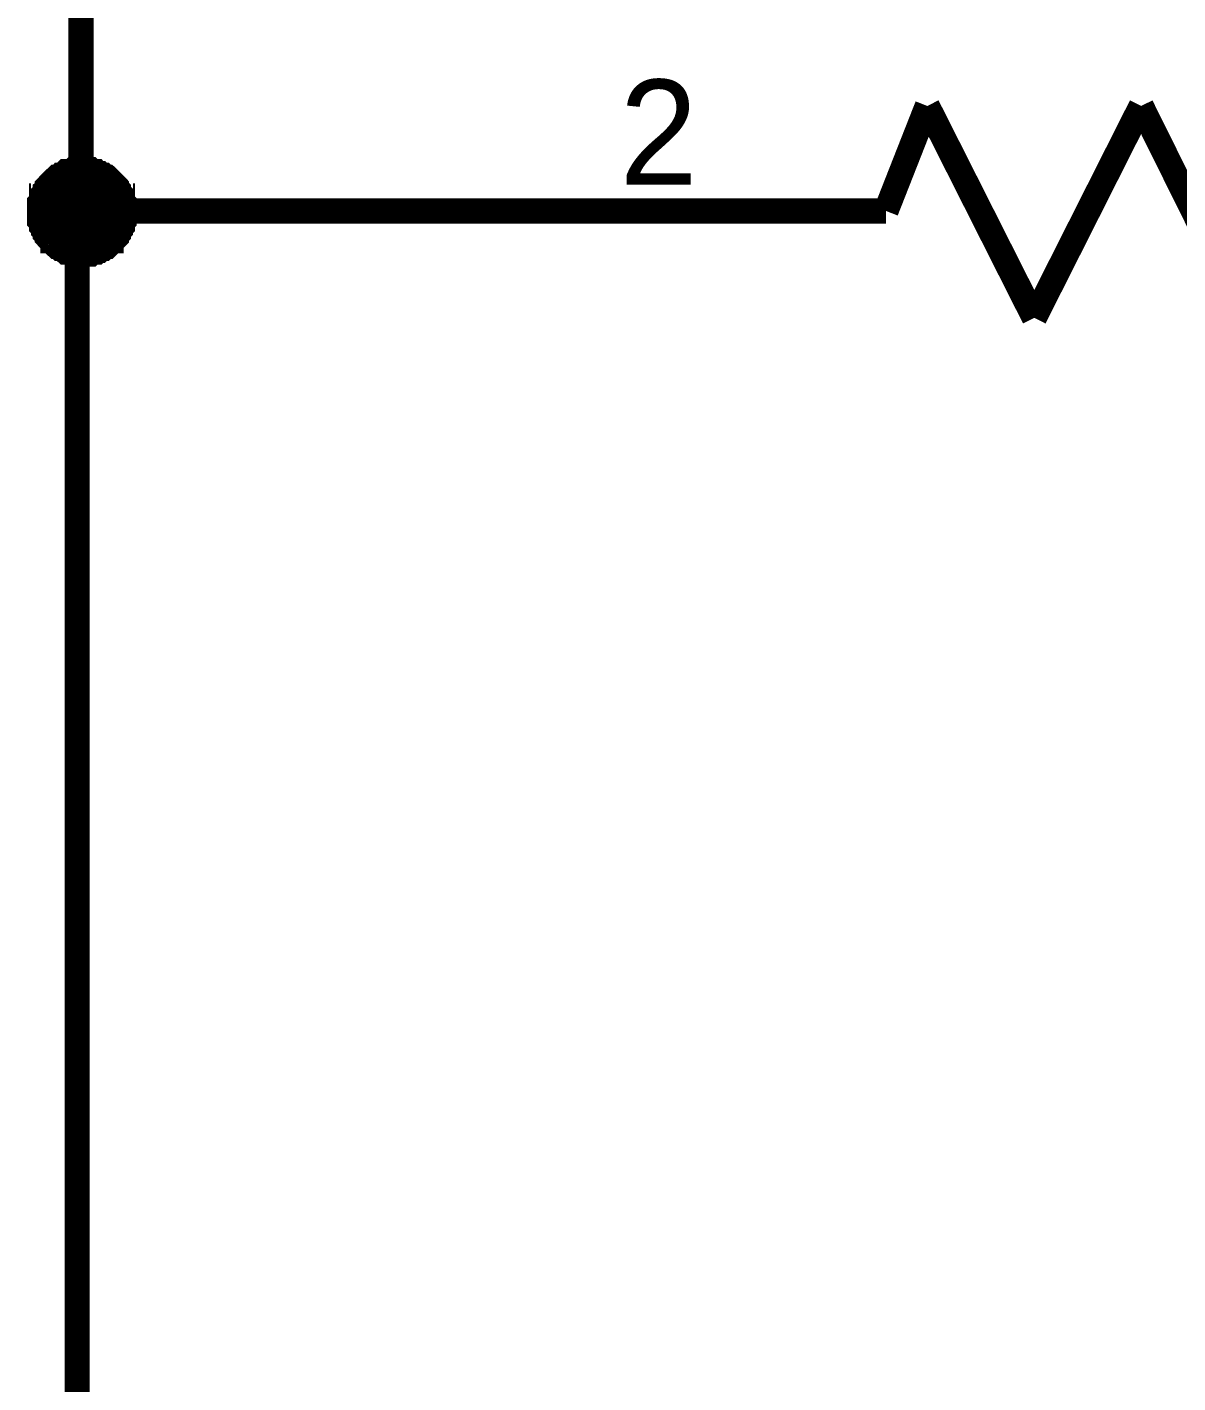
# Model space of a CAD drawing. Header units: millimetres. Extents: x 0 to 800, y 0 to 567.
# Drawn here: x 214.41 to 228.15, y 56.11 to 72.3 of the extents above; entities that cross this region are included whole.
import ezdxf

# ---------------------------------------------------------------- set-up
doc = ezdxf.new("R2010")
doc.units = ezdxf.units.MM
doc.layers.add('Sheet', color=255, linetype='Continuous')

msp = doc.modelspace()

# ---------------------------------------------------------------- linework, layer by layer
at = {"layer": 'Sheet'}
for points, const_width in [([(215.055, 70.108), (215.055, 119.878), (215.055, 119.945), (223.522, 119.945), (223.522, 124.403)], 0.3), ([(225.157, 71.362), (224.664, 70.108)], 0.3), ([(226.434, 68.831), (225.157, 71.362)], 0.3), ([(227.71, 71.362), (226.434, 68.831)], 0.3), ([(228.965, 68.831), (227.71, 71.362)], 0.3), ([(214.562, 70.108), (214.562, 70.131), (214.562, 70.153), (214.562, 70.175), (214.562, 70.198), (214.584, 70.22), (214.584, 70.243), (214.584, 70.287), (214.607, 70.287), (214.607, 70.31), (214.629, 70.332), (214.629, 70.355), (214.652, 70.377), (214.652, 70.399), (214.674, 70.422), (214.696, 70.444), (214.719, 70.467), (214.719, 70.467), (214.741, 70.489), (214.764, 70.511), (214.786, 70.511), (214.808, 70.534), (214.831, 70.534), (214.853, 70.556), (214.853, 70.556), (214.876, 70.579), (214.92, 70.579), (214.943, 70.579), (214.965, 70.601), (214.988, 70.601), (215.01, 70.601), (215.032, 70.601), (215.055, 70.601)], 0.3), ([(214.562, 70.108), (214.562, 70.131), (214.562, 70.153), (214.562, 70.175), (214.562, 70.198), (214.584, 70.22), (214.584, 70.243), (214.584, 70.287), (214.607, 70.287), (214.607, 70.31), (214.629, 70.332), (214.629, 70.355), (214.652, 70.377), (214.652, 70.399), (214.674, 70.422), (214.696, 70.444), (214.719, 70.467), (214.719, 70.467), (214.741, 70.489), (214.764, 70.511), (214.786, 70.511), (214.808, 70.534), (214.831, 70.534), (214.853, 70.556), (214.853, 70.556), (214.876, 70.579), (214.92, 70.579), (214.943, 70.579), (214.965, 70.601), (214.988, 70.601), (215.01, 70.601), (215.032, 70.601), (215.055, 70.601)], 0.3), ([(214.562, 70.108), (214.562, 70.131), (214.562, 70.153), (214.562, 70.175), (214.562, 70.198), (214.584, 70.22), (214.584, 70.243), (214.584, 70.287), (214.607, 70.287), (214.607, 70.31), (214.629, 70.332), (214.629, 70.355), (214.652, 70.377), (214.652, 70.399), (214.674, 70.422), (214.696, 70.444), (214.719, 70.467), (214.719, 70.467), (214.741, 70.489), (214.764, 70.511), (214.786, 70.511), (214.808, 70.534), (214.831, 70.534), (214.853, 70.556), (214.853, 70.556), (214.876, 70.579), (214.92, 70.579), (214.943, 70.579), (214.965, 70.601), (214.988, 70.601), (215.01, 70.601), (215.032, 70.601), (215.055, 70.601)], 0.3), ([(214.562, 70.108), (214.562, 70.131), (214.562, 70.153), (214.562, 70.175), (214.562, 70.198), (214.584, 70.22), (214.584, 70.243), (214.584, 70.287), (214.607, 70.287), (214.607, 70.31), (214.629, 70.332), (214.629, 70.355), (214.652, 70.377), (214.652, 70.399), (214.674, 70.422), (214.696, 70.444), (214.719, 70.467), (214.719, 70.467), (214.741, 70.489), (214.764, 70.511), (214.786, 70.511), (214.808, 70.534), (214.831, 70.534), (214.853, 70.556), (214.853, 70.556), (214.876, 70.579), (214.92, 70.579), (214.943, 70.579), (214.965, 70.601), (214.988, 70.601), (215.01, 70.601), (215.032, 70.601), (215.055, 70.601)], 0.3), ([(214.562, 70.108), (214.562, 70.131), (214.562, 70.153), (214.562, 70.175), (214.562, 70.198), (214.584, 70.22), (214.584, 70.243), (214.584, 70.287), (214.607, 70.287), (214.607, 70.31), (214.629, 70.332), (214.629, 70.355), (214.652, 70.377), (214.652, 70.399), (214.674, 70.422), (214.696, 70.444), (214.719, 70.467), (214.719, 70.467), (214.741, 70.489), (214.764, 70.511), (214.786, 70.511), (214.808, 70.534), (214.831, 70.534), (214.853, 70.556), (214.853, 70.556), (214.876, 70.579), (214.92, 70.579), (214.943, 70.579), (214.965, 70.601), (214.988, 70.601), (215.01, 70.601), (215.032, 70.601), (215.055, 70.601)], 0.0991), ([(214.562, 70.108), (214.562, 70.131), (214.562, 70.153), (214.562, 70.175), (214.562, 70.198), (214.584, 70.22), (214.584, 70.243), (214.584, 70.287), (214.607, 70.287), (214.607, 70.31), (214.629, 70.332), (214.629, 70.355), (214.652, 70.377), (214.652, 70.399), (214.674, 70.422), (214.696, 70.444), (214.719, 70.467), (214.719, 70.467), (214.741, 70.489), (214.764, 70.511), (214.786, 70.511), (214.808, 70.534), (214.831, 70.534), (214.853, 70.556), (214.853, 70.556), (214.876, 70.579), (214.92, 70.579), (214.943, 70.579), (214.965, 70.601), (214.988, 70.601), (215.01, 70.601), (215.032, 70.601), (215.055, 70.601)], 0.0991), ([(214.562, 70.108), (214.562, 70.131), (214.562, 70.153), (214.562, 70.175), (214.562, 70.198), (214.584, 70.22), (214.584, 70.243), (214.584, 70.287), (214.607, 70.287), (214.607, 70.31), (214.629, 70.332), (214.629, 70.355), (214.652, 70.377), (214.652, 70.399), (214.674, 70.422), (214.696, 70.444), (214.719, 70.467), (214.719, 70.467), (214.741, 70.489), (214.764, 70.511), (214.786, 70.511), (214.808, 70.534), (214.831, 70.534), (214.853, 70.556), (214.853, 70.556), (214.876, 70.579), (214.92, 70.579), (214.943, 70.579), (214.965, 70.601), (214.988, 70.601), (215.01, 70.601), (215.032, 70.601), (215.055, 70.601)], 0.0991), ([(214.562, 70.108), (214.562, 70.131), (214.562, 70.153), (214.562, 70.175), (214.562, 70.198), (214.584, 70.22), (214.584, 70.243), (214.584, 70.287), (214.607, 70.287), (214.607, 70.31), (214.629, 70.332), (214.629, 70.355), (214.652, 70.377), (214.652, 70.399), (214.674, 70.422), (214.696, 70.444), (214.719, 70.467), (214.719, 70.467), (214.741, 70.489), (214.764, 70.511), (214.786, 70.511), (214.808, 70.534), (214.831, 70.534), (214.853, 70.556), (214.853, 70.556), (214.876, 70.579), (214.92, 70.579), (214.943, 70.579), (214.965, 70.601), (214.988, 70.601), (215.01, 70.601), (215.032, 70.601), (215.055, 70.601)], 0.0991), ([(215.055, 70.601), (215.055, 70.601)], 0.3), ([(215.055, 70.601), (215.077, 70.601), (215.1, 70.601), (215.144, 70.601), (215.167, 70.601), (215.189, 70.579), (215.212, 70.579), (215.234, 70.579), (215.256, 70.556), (215.279, 70.556), (215.301, 70.534), (215.324, 70.534), (215.346, 70.511), (215.368, 70.511), (215.391, 70.489), (215.413, 70.467), (215.413, 70.467), (215.436, 70.444), (215.458, 70.422), (215.48, 70.399), (215.48, 70.377), (215.503, 70.355), (215.503, 70.332), (215.525, 70.31), (215.525, 70.287), (215.548, 70.287), (215.548, 70.243), (215.548, 70.22), (215.57, 70.198), (215.57, 70.175), (215.57, 70.153), (215.57, 70.131), (215.57, 70.108)], 0.3), ([(215.055, 70.601), (215.055, 70.601)], 0.3), ([(215.055, 70.601), (215.077, 70.601), (215.1, 70.601), (215.144, 70.601), (215.167, 70.601), (215.189, 70.579), (215.212, 70.579), (215.234, 70.579), (215.256, 70.556), (215.279, 70.556), (215.301, 70.534), (215.324, 70.534), (215.346, 70.511), (215.368, 70.511), (215.391, 70.489), (215.413, 70.467), (215.413, 70.467), (215.436, 70.444), (215.458, 70.422), (215.48, 70.399), (215.48, 70.377), (215.503, 70.355), (215.503, 70.332), (215.525, 70.31), (215.525, 70.287), (215.548, 70.287), (215.548, 70.243), (215.548, 70.22), (215.57, 70.198), (215.57, 70.175), (215.57, 70.153), (215.57, 70.131), (215.57, 70.108)], 0.3), ([(215.055, 70.601), (215.055, 70.601)], 0.3), ([(215.055, 70.601), (215.077, 70.601), (215.1, 70.601), (215.144, 70.601), (215.167, 70.601), (215.189, 70.579), (215.212, 70.579), (215.234, 70.579), (215.256, 70.556), (215.279, 70.556), (215.301, 70.534), (215.324, 70.534), (215.346, 70.511), (215.368, 70.511), (215.391, 70.489), (215.413, 70.467), (215.413, 70.467), (215.436, 70.444), (215.458, 70.422), (215.48, 70.399), (215.48, 70.377), (215.503, 70.355), (215.503, 70.332), (215.525, 70.31), (215.525, 70.287), (215.548, 70.287), (215.548, 70.243), (215.548, 70.22), (215.57, 70.198), (215.57, 70.175), (215.57, 70.153), (215.57, 70.131), (215.57, 70.108)], 0.3), ([(215.055, 70.601), (215.055, 70.601)], 0.3), ([(215.055, 70.601), (215.077, 70.601), (215.1, 70.601), (215.144, 70.601), (215.167, 70.601), (215.189, 70.579), (215.212, 70.579), (215.234, 70.579), (215.256, 70.556), (215.279, 70.556), (215.301, 70.534), (215.324, 70.534), (215.346, 70.511), (215.368, 70.511), (215.391, 70.489), (215.413, 70.467), (215.413, 70.467), (215.436, 70.444), (215.458, 70.422), (215.48, 70.399), (215.48, 70.377), (215.503, 70.355), (215.503, 70.332), (215.525, 70.31), (215.525, 70.287), (215.548, 70.287), (215.548, 70.243), (215.548, 70.22), (215.57, 70.198), (215.57, 70.175), (215.57, 70.153), (215.57, 70.131), (215.57, 70.108)], 0.3), ([(215.055, 70.601), (215.055, 70.601)], 0.0991), ([(215.055, 70.601), (215.077, 70.601), (215.1, 70.601), (215.144, 70.601), (215.167, 70.601), (215.189, 70.579), (215.212, 70.579), (215.234, 70.579), (215.256, 70.556), (215.279, 70.556), (215.301, 70.534), (215.324, 70.534), (215.346, 70.511), (215.368, 70.511), (215.391, 70.489), (215.413, 70.467), (215.413, 70.467), (215.436, 70.444), (215.458, 70.422), (215.48, 70.399), (215.48, 70.377), (215.503, 70.355), (215.503, 70.332), (215.525, 70.31), (215.525, 70.287), (215.548, 70.287), (215.548, 70.243), (215.548, 70.22), (215.57, 70.198), (215.57, 70.175), (215.57, 70.153), (215.57, 70.131), (215.57, 70.108)], 0.0991), ([(215.055, 70.601), (215.055, 70.601)], 0.0991), ([(215.055, 70.601), (215.077, 70.601), (215.1, 70.601), (215.144, 70.601), (215.167, 70.601), (215.189, 70.579), (215.212, 70.579), (215.234, 70.579), (215.256, 70.556), (215.279, 70.556), (215.301, 70.534), (215.324, 70.534), (215.346, 70.511), (215.368, 70.511), (215.391, 70.489), (215.413, 70.467), (215.413, 70.467), (215.436, 70.444), (215.458, 70.422), (215.48, 70.399), (215.48, 70.377), (215.503, 70.355), (215.503, 70.332), (215.525, 70.31), (215.525, 70.287), (215.548, 70.287), (215.548, 70.243), (215.548, 70.22), (215.57, 70.198), (215.57, 70.175), (215.57, 70.153), (215.57, 70.131), (215.57, 70.108)], 0.0991), ([(215.055, 70.601), (215.055, 70.601)], 0.0991), ([(215.055, 70.601), (215.077, 70.601), (215.1, 70.601), (215.144, 70.601), (215.167, 70.601), (215.189, 70.579), (215.212, 70.579), (215.234, 70.579), (215.256, 70.556), (215.279, 70.556), (215.301, 70.534), (215.324, 70.534), (215.346, 70.511), (215.368, 70.511), (215.391, 70.489), (215.413, 70.467), (215.413, 70.467), (215.436, 70.444), (215.458, 70.422), (215.48, 70.399), (215.48, 70.377), (215.503, 70.355), (215.503, 70.332), (215.525, 70.31), (215.525, 70.287), (215.548, 70.287), (215.548, 70.243), (215.548, 70.22), (215.57, 70.198), (215.57, 70.175), (215.57, 70.153), (215.57, 70.131), (215.57, 70.108)], 0.0991), ([(215.055, 70.601), (215.055, 70.601)], 0.0991), ([(215.055, 70.601), (215.077, 70.601), (215.1, 70.601), (215.144, 70.601), (215.167, 70.601), (215.189, 70.579), (215.212, 70.579), (215.234, 70.579), (215.256, 70.556), (215.279, 70.556), (215.301, 70.534), (215.324, 70.534), (215.346, 70.511), (215.368, 70.511), (215.391, 70.489), (215.413, 70.467), (215.413, 70.467), (215.436, 70.444), (215.458, 70.422), (215.48, 70.399), (215.48, 70.377), (215.503, 70.355), (215.503, 70.332), (215.525, 70.31), (215.525, 70.287), (215.548, 70.287), (215.548, 70.243), (215.548, 70.22), (215.57, 70.198), (215.57, 70.175), (215.57, 70.153), (215.57, 70.131), (215.57, 70.108)], 0.0991), ([(215.055, 69.593), (215.032, 69.593), (215.01, 69.593), (214.988, 69.593), (214.965, 69.593), (214.943, 69.615), (214.92, 69.615), (214.876, 69.615), (214.853, 69.638), (214.853, 69.638), (214.831, 69.66), (214.808, 69.66), (214.786, 69.683), (214.764, 69.683), (214.741, 69.705), (214.719, 69.727), (214.719, 69.75), (214.696, 69.75), (214.674, 69.772), (214.652, 69.795), (214.652, 69.817), (214.629, 69.839), (214.629, 69.862), (214.607, 69.884), (214.607, 69.907), (214.584, 69.929), (214.584, 69.951), (214.584, 69.974), (214.562, 69.996), (214.562, 70.019), (214.562, 70.063), (214.562, 70.086), (214.562, 70.108)], 0.3), ([(214.562, 70.108), (214.562, 70.108)], 0.3), ([(215.055, 69.593), (215.032, 69.593), (215.01, 69.593), (214.988, 69.593), (214.965, 69.593), (214.943, 69.615), (214.92, 69.615), (214.876, 69.615), (214.853, 69.638), (214.853, 69.638), (214.831, 69.66), (214.808, 69.66), (214.786, 69.683), (214.764, 69.683), (214.741, 69.705), (214.719, 69.727), (214.719, 69.75), (214.696, 69.75), (214.674, 69.772), (214.652, 69.795), (214.652, 69.817), (214.629, 69.839), (214.629, 69.862), (214.607, 69.884), (214.607, 69.907), (214.584, 69.929), (214.584, 69.951), (214.584, 69.974), (214.562, 69.996), (214.562, 70.019), (214.562, 70.063), (214.562, 70.086), (214.562, 70.108)], 0.3), ([(214.562, 70.108), (214.562, 70.108)], 0.3), ([(215.055, 69.593), (215.032, 69.593), (215.01, 69.593), (214.988, 69.593), (214.965, 69.593), (214.943, 69.615), (214.92, 69.615), (214.876, 69.615), (214.853, 69.638), (214.853, 69.638), (214.831, 69.66), (214.808, 69.66), (214.786, 69.683), (214.764, 69.683), (214.741, 69.705), (214.719, 69.727), (214.719, 69.75), (214.696, 69.75), (214.674, 69.772), (214.652, 69.795), (214.652, 69.817), (214.629, 69.839), (214.629, 69.862), (214.607, 69.884), (214.607, 69.907), (214.584, 69.929), (214.584, 69.951), (214.584, 69.974), (214.562, 69.996), (214.562, 70.019), (214.562, 70.063), (214.562, 70.086), (214.562, 70.108)], 0.3), ([(214.562, 70.108), (214.562, 70.108)], 0.3), ([(215.055, 69.593), (215.032, 69.593), (215.01, 69.593), (214.988, 69.593), (214.965, 69.593), (214.943, 69.615), (214.92, 69.615), (214.876, 69.615), (214.853, 69.638), (214.853, 69.638), (214.831, 69.66), (214.808, 69.66), (214.786, 69.683), (214.764, 69.683), (214.741, 69.705), (214.719, 69.727), (214.719, 69.75), (214.696, 69.75), (214.674, 69.772), (214.652, 69.795), (214.652, 69.817), (214.629, 69.839), (214.629, 69.862), (214.607, 69.884), (214.607, 69.907), (214.584, 69.929), (214.584, 69.951), (214.584, 69.974), (214.562, 69.996), (214.562, 70.019), (214.562, 70.063), (214.562, 70.086), (214.562, 70.108)], 0.3), ([(214.562, 70.108), (214.562, 70.108)], 0.3), ([(215.055, 69.593), (215.032, 69.593), (215.01, 69.593), (214.988, 69.593), (214.965, 69.593), (214.943, 69.615), (214.92, 69.615), (214.876, 69.615), (214.853, 69.638), (214.853, 69.638), (214.831, 69.66), (214.808, 69.66), (214.786, 69.683), (214.764, 69.683), (214.741, 69.705), (214.719, 69.727), (214.719, 69.75), (214.696, 69.75), (214.674, 69.772), (214.652, 69.795), (214.652, 69.817), (214.629, 69.839), (214.629, 69.862), (214.607, 69.884), (214.607, 69.907), (214.584, 69.929), (214.584, 69.951), (214.584, 69.974), (214.562, 69.996), (214.562, 70.019), (214.562, 70.063), (214.562, 70.086), (214.562, 70.108)], 0.0991), ([(214.562, 70.108), (214.562, 70.108)], 0.0991), ([(215.055, 69.593), (215.032, 69.593), (215.01, 69.593), (214.988, 69.593), (214.965, 69.593), (214.943, 69.615), (214.92, 69.615), (214.876, 69.615), (214.853, 69.638), (214.853, 69.638), (214.831, 69.66), (214.808, 69.66), (214.786, 69.683), (214.764, 69.683), (214.741, 69.705), (214.719, 69.727), (214.719, 69.75), (214.696, 69.75), (214.674, 69.772), (214.652, 69.795), (214.652, 69.817), (214.629, 69.839), (214.629, 69.862), (214.607, 69.884), (214.607, 69.907), (214.584, 69.929), (214.584, 69.951), (214.584, 69.974), (214.562, 69.996), (214.562, 70.019), (214.562, 70.063), (214.562, 70.086), (214.562, 70.108)], 0.0991), ([(214.562, 70.108), (214.562, 70.108)], 0.0991), ([(215.055, 69.593), (215.032, 69.593), (215.01, 69.593), (214.988, 69.593), (214.965, 69.593), (214.943, 69.615), (214.92, 69.615), (214.876, 69.615), (214.853, 69.638), (214.853, 69.638), (214.831, 69.66), (214.808, 69.66), (214.786, 69.683), (214.764, 69.683), (214.741, 69.705), (214.719, 69.727), (214.719, 69.75), (214.696, 69.75), (214.674, 69.772), (214.652, 69.795), (214.652, 69.817), (214.629, 69.839), (214.629, 69.862), (214.607, 69.884), (214.607, 69.907), (214.584, 69.929), (214.584, 69.951), (214.584, 69.974), (214.562, 69.996), (214.562, 70.019), (214.562, 70.063), (214.562, 70.086), (214.562, 70.108)], 0.0991), ([(214.562, 70.108), (214.562, 70.108)], 0.0991), ([(215.055, 69.593), (215.032, 69.593), (215.01, 69.593), (214.988, 69.593), (214.965, 69.593), (214.943, 69.615), (214.92, 69.615), (214.876, 69.615), (214.853, 69.638), (214.853, 69.638), (214.831, 69.66), (214.808, 69.66), (214.786, 69.683), (214.764, 69.683), (214.741, 69.705), (214.719, 69.727), (214.719, 69.75), (214.696, 69.75), (214.674, 69.772), (214.652, 69.795), (214.652, 69.817), (214.629, 69.839), (214.629, 69.862), (214.607, 69.884), (214.607, 69.907), (214.584, 69.929), (214.584, 69.951), (214.584, 69.974), (214.562, 69.996), (214.562, 70.019), (214.562, 70.063), (214.562, 70.086), (214.562, 70.108)], 0.0991), ([(214.562, 70.108), (214.562, 70.108)], 0.0991), ([(220.475, 52.055), (215.01, 52.055), (215.01, 70.108), (215.055, 70.108), (219.58, 70.108)], 0.3), ([(215.57, 70.108), (215.57, 70.086), (215.57, 70.063), (215.57, 70.019), (215.57, 69.996), (215.548, 69.974), (215.548, 69.951), (215.548, 69.929), (215.525, 69.907), (215.525, 69.884), (215.503, 69.862), (215.503, 69.839), (215.48, 69.817), (215.48, 69.795), (215.458, 69.772), (215.436, 69.75), (215.413, 69.75), (215.413, 69.727), (215.391, 69.705), (215.368, 69.683), (215.346, 69.683), (215.324, 69.66), (215.301, 69.66), (215.279, 69.638), (215.256, 69.638), (215.234, 69.615), (215.212, 69.615), (215.189, 69.615), (215.167, 69.593), (215.144, 69.593), (215.1, 69.593), (215.077, 69.593), (215.055, 69.593)], 0.3), ([(215.57, 70.108), (215.57, 70.086), (215.57, 70.063), (215.57, 70.019), (215.57, 69.996), (215.548, 69.974), (215.548, 69.951), (215.548, 69.929), (215.525, 69.907), (215.525, 69.884), (215.503, 69.862), (215.503, 69.839), (215.48, 69.817), (215.48, 69.795), (215.458, 69.772), (215.436, 69.75), (215.413, 69.75), (215.413, 69.727), (215.391, 69.705), (215.368, 69.683), (215.346, 69.683), (215.324, 69.66), (215.301, 69.66), (215.279, 69.638), (215.256, 69.638), (215.234, 69.615), (215.212, 69.615), (215.189, 69.615), (215.167, 69.593), (215.144, 69.593), (215.1, 69.593), (215.077, 69.593), (215.055, 69.593)], 0.3), ([(215.57, 70.108), (215.57, 70.086), (215.57, 70.063), (215.57, 70.019), (215.57, 69.996), (215.548, 69.974), (215.548, 69.951), (215.548, 69.929), (215.525, 69.907), (215.525, 69.884), (215.503, 69.862), (215.503, 69.839), (215.48, 69.817), (215.48, 69.795), (215.458, 69.772), (215.436, 69.75), (215.413, 69.75), (215.413, 69.727), (215.391, 69.705), (215.368, 69.683), (215.346, 69.683), (215.324, 69.66), (215.301, 69.66), (215.279, 69.638), (215.256, 69.638), (215.234, 69.615), (215.212, 69.615), (215.189, 69.615), (215.167, 69.593), (215.144, 69.593), (215.1, 69.593), (215.077, 69.593), (215.055, 69.593)], 0.3), ([(215.57, 70.108), (215.57, 70.086), (215.57, 70.063), (215.57, 70.019), (215.57, 69.996), (215.548, 69.974), (215.548, 69.951), (215.548, 69.929), (215.525, 69.907), (215.525, 69.884), (215.503, 69.862), (215.503, 69.839), (215.48, 69.817), (215.48, 69.795), (215.458, 69.772), (215.436, 69.75), (215.413, 69.75), (215.413, 69.727), (215.391, 69.705), (215.368, 69.683), (215.346, 69.683), (215.324, 69.66), (215.301, 69.66), (215.279, 69.638), (215.256, 69.638), (215.234, 69.615), (215.212, 69.615), (215.189, 69.615), (215.167, 69.593), (215.144, 69.593), (215.1, 69.593), (215.077, 69.593), (215.055, 69.593)], 0.3), ([(215.57, 70.108), (215.57, 70.086), (215.57, 70.063), (215.57, 70.019), (215.57, 69.996), (215.548, 69.974), (215.548, 69.951), (215.548, 69.929), (215.525, 69.907), (215.525, 69.884), (215.503, 69.862), (215.503, 69.839), (215.48, 69.817), (215.48, 69.795), (215.458, 69.772), (215.436, 69.75), (215.413, 69.75), (215.413, 69.727), (215.391, 69.705), (215.368, 69.683), (215.346, 69.683), (215.324, 69.66), (215.301, 69.66), (215.279, 69.638), (215.256, 69.638), (215.234, 69.615), (215.212, 69.615), (215.189, 69.615), (215.167, 69.593), (215.144, 69.593), (215.1, 69.593), (215.077, 69.593), (215.055, 69.593)], 0.0991), ([(215.57, 70.108), (215.57, 70.086), (215.57, 70.063), (215.57, 70.019), (215.57, 69.996), (215.548, 69.974), (215.548, 69.951), (215.548, 69.929), (215.525, 69.907), (215.525, 69.884), (215.503, 69.862), (215.503, 69.839), (215.48, 69.817), (215.48, 69.795), (215.458, 69.772), (215.436, 69.75), (215.413, 69.75), (215.413, 69.727), (215.391, 69.705), (215.368, 69.683), (215.346, 69.683), (215.324, 69.66), (215.301, 69.66), (215.279, 69.638), (215.256, 69.638), (215.234, 69.615), (215.212, 69.615), (215.189, 69.615), (215.167, 69.593), (215.144, 69.593), (215.1, 69.593), (215.077, 69.593), (215.055, 69.593)], 0.0991), ([(215.57, 70.108), (215.57, 70.086), (215.57, 70.063), (215.57, 70.019), (215.57, 69.996), (215.548, 69.974), (215.548, 69.951), (215.548, 69.929), (215.525, 69.907), (215.525, 69.884), (215.503, 69.862), (215.503, 69.839), (215.48, 69.817), (215.48, 69.795), (215.458, 69.772), (215.436, 69.75), (215.413, 69.75), (215.413, 69.727), (215.391, 69.705), (215.368, 69.683), (215.346, 69.683), (215.324, 69.66), (215.301, 69.66), (215.279, 69.638), (215.256, 69.638), (215.234, 69.615), (215.212, 69.615), (215.189, 69.615), (215.167, 69.593), (215.144, 69.593), (215.1, 69.593), (215.077, 69.593), (215.055, 69.593)], 0.0991), ([(215.57, 70.108), (215.57, 70.086), (215.57, 70.063), (215.57, 70.019), (215.57, 69.996), (215.548, 69.974), (215.548, 69.951), (215.548, 69.929), (215.525, 69.907), (215.525, 69.884), (215.503, 69.862), (215.503, 69.839), (215.48, 69.817), (215.48, 69.795), (215.458, 69.772), (215.436, 69.75), (215.413, 69.75), (215.413, 69.727), (215.391, 69.705), (215.368, 69.683), (215.346, 69.683), (215.324, 69.66), (215.301, 69.66), (215.279, 69.638), (215.256, 69.638), (215.234, 69.615), (215.212, 69.615), (215.189, 69.615), (215.167, 69.593), (215.144, 69.593), (215.1, 69.593), (215.077, 69.593), (215.055, 69.593)], 0.0991), ([(215.57, 70.108), (215.57, 70.108), (215.57, 70.108), (215.57, 70.108), (215.57, 70.108), (215.57, 70.108), (215.57, 70.108), (215.57, 70.108), (215.57, 70.108), (215.57, 70.108), (215.57, 70.108), (215.57, 70.108), (215.57, 70.108), (215.57, 70.108), (215.57, 70.108), (215.57, 70.108), (215.57, 70.108), (215.57, 70.108), (215.57, 70.108), (215.57, 70.108), (215.57, 70.108), (215.57, 70.108), (215.57, 70.108), (215.57, 70.108), (215.57, 70.108), (215.57, 70.108), (215.57, 70.108), (215.57, 70.108), (215.57, 70.108), (215.57, 70.108), (215.57, 70.108), (215.57, 70.108), (215.57, 70.108)], 0.3), ([(215.57, 70.108), (215.57, 70.108)], 0.3), ([(215.57, 70.108), (215.57, 70.108), (215.57, 70.108), (215.57, 70.108), (215.57, 70.108), (215.57, 70.108), (215.57, 70.108), (215.57, 70.108), (215.57, 70.108), (215.57, 70.108), (215.57, 70.108), (215.57, 70.108), (215.57, 70.108), (215.57, 70.108), (215.57, 70.108), (215.57, 70.108), (215.57, 70.108), (215.57, 70.108), (215.57, 70.108), (215.57, 70.108), (215.57, 70.108), (215.57, 70.108), (215.57, 70.108), (215.57, 70.108), (215.57, 70.108), (215.57, 70.108), (215.57, 70.108), (215.57, 70.108), (215.57, 70.108), (215.57, 70.108), (215.57, 70.108), (215.57, 70.108), (215.57, 70.108)], 0.3), ([(215.57, 70.108), (215.57, 70.108)], 0.3), ([(215.57, 70.108), (215.57, 70.108), (215.57, 70.108), (215.57, 70.108), (215.57, 70.108), (215.57, 70.108), (215.57, 70.108), (215.57, 70.108), (215.57, 70.108), (215.57, 70.108), (215.57, 70.108), (215.57, 70.108), (215.57, 70.108), (215.57, 70.108), (215.57, 70.108), (215.57, 70.108), (215.57, 70.108), (215.57, 70.108), (215.57, 70.108), (215.57, 70.108), (215.57, 70.108), (215.57, 70.108), (215.57, 70.108), (215.57, 70.108), (215.57, 70.108), (215.57, 70.108), (215.57, 70.108), (215.57, 70.108), (215.57, 70.108), (215.57, 70.108), (215.57, 70.108), (215.57, 70.108), (215.57, 70.108)], 0.3), ([(215.57, 70.108), (215.57, 70.108)], 0.3), ([(215.57, 70.108), (215.57, 70.108), (215.57, 70.108), (215.57, 70.108), (215.57, 70.108), (215.57, 70.108), (215.57, 70.108), (215.57, 70.108), (215.57, 70.108), (215.57, 70.108), (215.57, 70.108), (215.57, 70.108), (215.57, 70.108), (215.57, 70.108), (215.57, 70.108), (215.57, 70.108), (215.57, 70.108), (215.57, 70.108), (215.57, 70.108), (215.57, 70.108), (215.57, 70.108), (215.57, 70.108), (215.57, 70.108), (215.57, 70.108), (215.57, 70.108), (215.57, 70.108), (215.57, 70.108), (215.57, 70.108), (215.57, 70.108), (215.57, 70.108), (215.57, 70.108), (215.57, 70.108), (215.57, 70.108)], 0.3), ([(215.57, 70.108), (215.57, 70.108)], 0.3), ([(215.57, 70.108), (215.57, 70.108), (215.57, 70.108), (215.57, 70.108), (215.57, 70.108), (215.57, 70.108), (215.57, 70.108), (215.57, 70.108), (215.57, 70.108), (215.57, 70.108), (215.57, 70.108), (215.57, 70.108), (215.57, 70.108), (215.57, 70.108), (215.57, 70.108), (215.57, 70.108), (215.57, 70.108), (215.57, 70.108), (215.57, 70.108), (215.57, 70.108), (215.57, 70.108), (215.57, 70.108), (215.57, 70.108), (215.57, 70.108), (215.57, 70.108), (215.57, 70.108), (215.57, 70.108), (215.57, 70.108), (215.57, 70.108), (215.57, 70.108), (215.57, 70.108), (215.57, 70.108), (215.57, 70.108)], 0.0991), ([(215.57, 70.108), (215.57, 70.108)], 0.0991), ([(215.57, 70.108), (215.57, 70.108), (215.57, 70.108), (215.57, 70.108), (215.57, 70.108), (215.57, 70.108), (215.57, 70.108), (215.57, 70.108), (215.57, 70.108), (215.57, 70.108), (215.57, 70.108), (215.57, 70.108), (215.57, 70.108), (215.57, 70.108), (215.57, 70.108), (215.57, 70.108), (215.57, 70.108), (215.57, 70.108), (215.57, 70.108), (215.57, 70.108), (215.57, 70.108), (215.57, 70.108), (215.57, 70.108), (215.57, 70.108), (215.57, 70.108), (215.57, 70.108), (215.57, 70.108), (215.57, 70.108), (215.57, 70.108), (215.57, 70.108), (215.57, 70.108), (215.57, 70.108), (215.57, 70.108)], 0.0991), ([(215.57, 70.108), (215.57, 70.108)], 0.0991), ([(215.57, 70.108), (215.57, 70.108), (215.57, 70.108), (215.57, 70.108), (215.57, 70.108), (215.57, 70.108), (215.57, 70.108), (215.57, 70.108), (215.57, 70.108), (215.57, 70.108), (215.57, 70.108), (215.57, 70.108), (215.57, 70.108), (215.57, 70.108), (215.57, 70.108), (215.57, 70.108), (215.57, 70.108), (215.57, 70.108), (215.57, 70.108), (215.57, 70.108), (215.57, 70.108), (215.57, 70.108), (215.57, 70.108), (215.57, 70.108), (215.57, 70.108), (215.57, 70.108), (215.57, 70.108), (215.57, 70.108), (215.57, 70.108), (215.57, 70.108), (215.57, 70.108), (215.57, 70.108), (215.57, 70.108)], 0.0991), ([(215.57, 70.108), (215.57, 70.108)], 0.0991), ([(215.57, 70.108), (215.57, 70.108), (215.57, 70.108), (215.57, 70.108), (215.57, 70.108), (215.57, 70.108), (215.57, 70.108), (215.57, 70.108), (215.57, 70.108), (215.57, 70.108), (215.57, 70.108), (215.57, 70.108), (215.57, 70.108), (215.57, 70.108), (215.57, 70.108), (215.57, 70.108), (215.57, 70.108), (215.57, 70.108), (215.57, 70.108), (215.57, 70.108), (215.57, 70.108), (215.57, 70.108), (215.57, 70.108), (215.57, 70.108), (215.57, 70.108), (215.57, 70.108), (215.57, 70.108), (215.57, 70.108), (215.57, 70.108), (215.57, 70.108), (215.57, 70.108), (215.57, 70.108), (215.57, 70.108)], 0.0991), ([(215.57, 70.108), (215.57, 70.108)], 0.0991), ([(224.664, 70.108), (219.58, 70.108)], 0.3), ([(224.664, 70.108), (223.903, 70.108)], 0.3)]:
    msp.add_lwpolyline(points, dxfattribs=dict(at, const_width=const_width))
at = {"layer": 'Sheet', "const_width": 0.508}
msp.add_lwpolyline([(214.796, 70.104, 1), (215.304, 70.104, 1)], format="xyb", close=True, dxfattribs=at)

# ---------------------------------------------------------------- texts
at = {"layer": 'Sheet'}
msp.add_text('2', height=1.254, dxfattribs=at).set_placement((221.483, 70.422))

doc.saveas('drawing.dxf')
